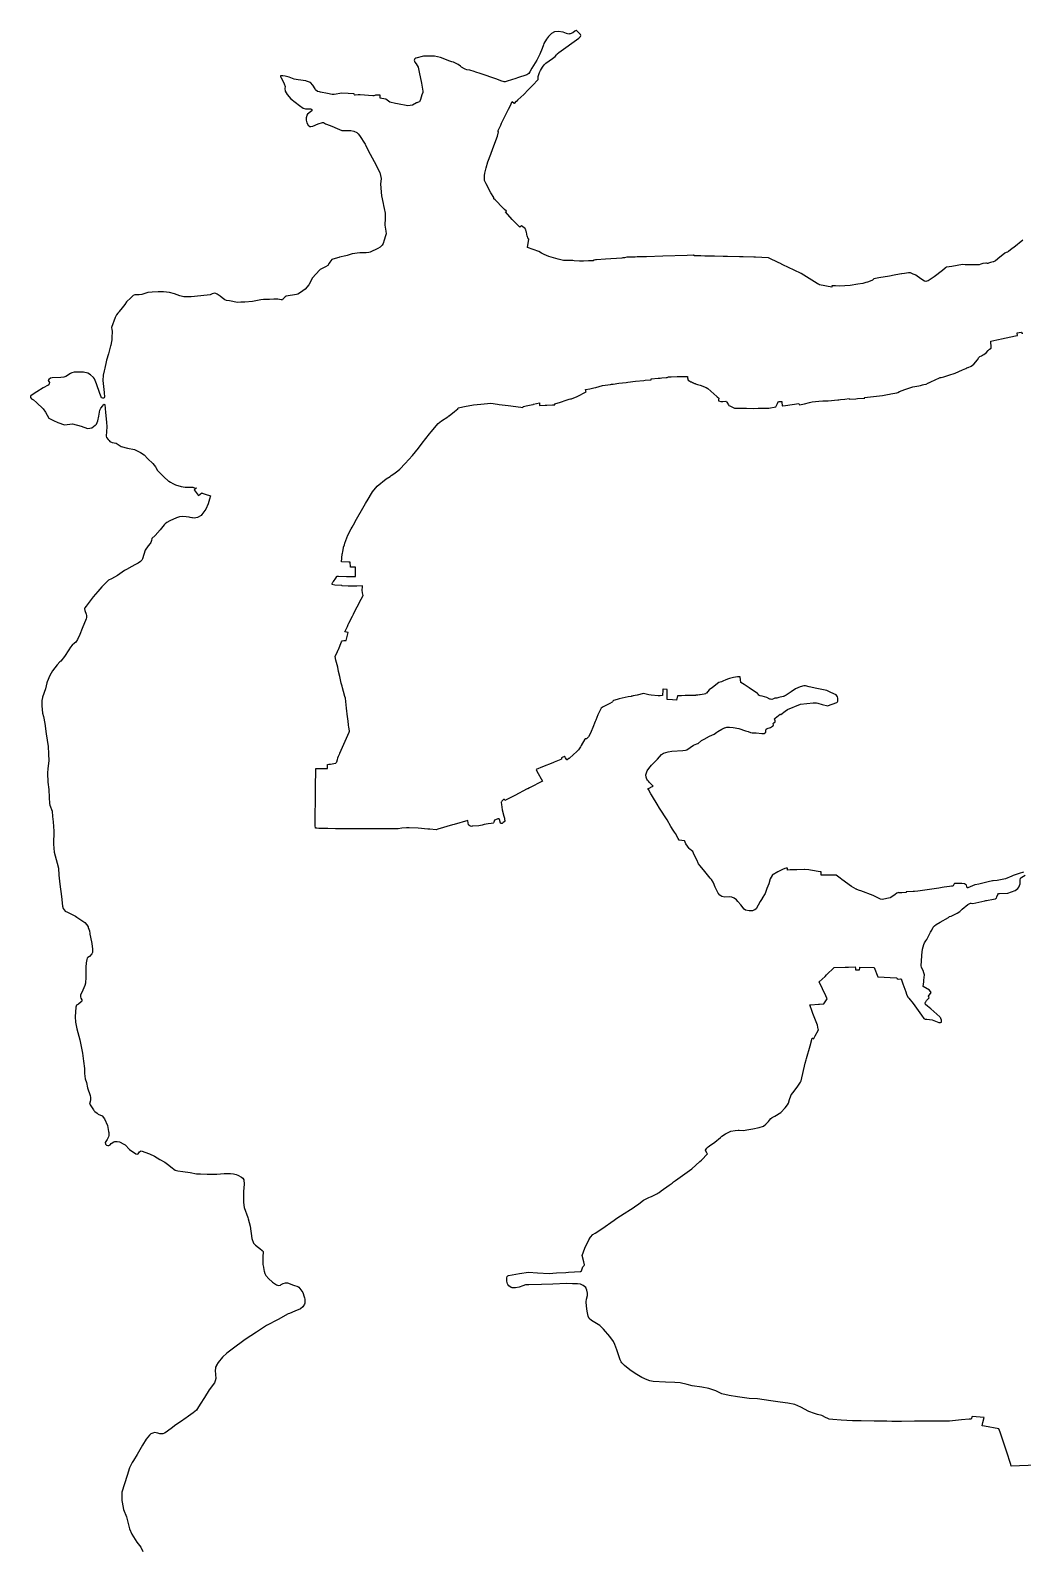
# Model space of a CAD drawing. Header units: inches. Extents: x 1341578 to 1502124, y 557203 to 748561.
# Drawn here: x 1464190 to 1467242, y 565293 to 569960 of the extents above; entities that cross this region are included whole.
import ezdxf

# ---------------------------------------------------------------- set-up
doc = ezdxf.new("R2010")
doc.units = ezdxf.units.IN
doc.header["$MEASUREMENT"] = 0
doc.layers.add('Zipcode', color=7, linetype='Continuous')

msp = doc.modelspace()

# ---------------------------------------------------------------- linework, layer by layer
at = {"layer": 'Zipcode'}
for points in [[(1467242.5, 569314.8), (1467214.2, 569292.7), (1467209.8, 569289.3), (1467198.3, 569280.4), (1467198.1, 569280.2), (1467197.5, 569279.7), (1467195.3, 569277.8), (1467191.5, 569276.8), (1467189.2, 569275.8), (1467186.5, 569274.6), (1467180.7, 569269.9), (1467180.6, 569269.8), (1467171.9, 569262.8), (1467157.9, 569251.6), (1467152.4, 569248.7), (1467151, 569248.3), (1467143.2, 569246.1), (1467136.2, 569244), (1467134.4, 569243.5), (1467133.5, 569243.6), (1467130.8, 569244), (1467128.5, 569244.5), (1467119.5, 569243.6), (1467113, 569241.3), (1467107.8, 569239.6), (1467074.6, 569239.3), (1467064.9, 569239.5), (1467056.9, 569239.7), (1467024.1, 569234.4), (1467007.3, 569231.5), (1467004.7, 569229.5), (1467003.4, 569228.5), (1466995, 569221.8), (1466969.2, 569202.2), (1466960.5, 569196.3), (1466960.5, 569196.3), (1466950.9, 569189.9), (1466950.6, 569189.6), (1466947.3, 569188.4), (1466943.8, 569188.3), (1466940, 569189.3), (1466928.4, 569195.6), (1466913.2, 569207.4), (1466911.3, 569208.2), (1466905.5, 569210.5), (1466897.2, 569214), (1466890.7, 569215), (1466878.3, 569212.8), (1466869.7, 569211.2), (1466868.9, 569211.1), (1466852.1, 569208.1), (1466846.2, 569207.1), (1466832.2, 569204.6), (1466798.9, 569198.7), (1466784, 569195.7), (1466780.4, 569192.3), (1466777.8, 569191.1), (1466774.9, 569189.9), (1466767.3, 569187.2), (1466764.7, 569186.3), (1466759.4, 569184.5), (1466750.1, 569181.8), (1466734.5, 569180.1), (1466710.8, 569175.8), (1466678.7, 569174), (1466666.1, 569174.2), (1466664.4, 569174.2), (1466656.1, 569175), (1466655.7, 569175.1), (1466655.3, 569170.1), (1466616.8, 569178.1), (1466613.8, 569179.2), (1466613, 569179.4), (1466611.4, 569180.3), (1466611.4, 569180.3), (1466609.4, 569181.4), (1466560.1, 569212.3), (1466538.7, 569222.7), (1466504.3, 569239.3), (1466494.5, 569244.1), (1466492, 569245.3), (1466460.3, 569260.7), (1466440, 569261.7), (1466420.3, 569262.2), (1466414.8, 569262.3), (1466381.7, 569263.2), (1466370.4, 569263.6), (1466333.5, 569264.9), (1466326.7, 569265), (1466320.8, 569265.1), (1466294.4, 569265.5), (1466271.6, 569266.1), (1466263.9, 569266.2), (1466251.6, 569266.5), (1466230.9, 569266.4), (1466231, 569268.5), (1466231, 569268.6), (1466229.4, 569268.5), (1466209.6, 569267.4), (1466134.9, 569265.7), (1466085.2, 569263.8), (1466055.6, 569263.2), (1466050.4, 569263.1), (1466033.3, 569262.8), (1466024.7, 569262.3), (1466017.5, 569261.1), (1466012.1, 569260.1), (1466009, 569259.6), (1465958.3, 569256.1), (1465931.2, 569254.9), (1465930.3, 569254.9), (1465927.8, 569254.1), (1465922.2, 569253.8), (1465922.1, 569251.6), (1465911.8, 569251.3), (1465905.9, 569251.2), (1465891.2, 569250.8), (1465879.1, 569250.3), (1465861.8, 569251.2), (1465857.8, 569252.8), (1465855, 569252.8), (1465829.5, 569252.7), (1465812.9, 569256.4), (1465784.4, 569264.6), (1465769.6, 569271.1), (1465765.9, 569272.7), (1465761.8, 569274.5), (1465753.3, 569280.1), (1465719.2, 569292.2), (1465722.8, 569317.9), (1465719.6, 569322.1), (1465719.5, 569322.5), (1465718.4, 569326.5), (1465718.2, 569327.2), (1465718.1, 569327.7), (1465715.3, 569339), (1465714.7, 569341.5), (1465713.5, 569346.3), (1465713.1, 569348.1), (1465711.3, 569350.8), (1465708.1, 569353.1), (1465699.9, 569358.8), (1465695.4, 569354.4), (1465695.3, 569354.5), (1465677.8, 569372.2), (1465674, 569376), (1465671.1, 569378.9), (1465651.6, 569401.5), (1465653.9, 569403.9), (1465648.4, 569409.4), (1465644.3, 569413.5), (1465619, 569438.6), (1465615, 569442.1), (1465615.7, 569445.6), (1465606.4, 569460.1), (1465591.4, 569487.7), (1465586.9, 569498.1), (1465586.9, 569500.9), (1465586.8, 569502.4), (1465586.6, 569508.1), (1465586.4, 569513), (1465586.6, 569514.1), (1465587.5, 569521.2), (1465591.4, 569537.4), (1465596.4, 569555.8), (1465605.6, 569579.5), (1465612.5, 569596.8), (1465626.4, 569634.7), (1465629.8, 569647.9), (1465628, 569650.2), (1465636.6, 569668.4), (1465639.3, 569674.2), (1465649.9, 569696.6), (1465658.3, 569713.4), (1465660.5, 569717.9), (1465665, 569726.9), (1465671.9, 569741.1), (1465677.9, 569736.1), (1465679, 569735.1), (1465679.2, 569735.2), (1465685.4, 569741.8), (1465688.7, 569745.4), (1465689.1, 569745.8), (1465707.4, 569762.5), (1465720.5, 569776.7), (1465734.3, 569790.7), (1465751.7, 569808.6), (1465751.8, 569818), (1465755.2, 569829.8), (1465758.8, 569836.6), (1465765, 569846.3), (1465770, 569853.3), (1465774.8, 569858.6), (1465795.5, 569873.2), (1465803.5, 569879.8), (1465808.2, 569884.5), (1465809.1, 569885.4), (1465810.1, 569887.9), (1465814.8, 569891.5), (1465876.8, 569935.5), (1465881.6, 569940.6), (1465882.9, 569944), (1465882, 569947.1), (1465871.4, 569957.6), (1465869.9, 569959.1), (1465868, 569959.7), (1465864.3, 569957.7), (1465857.7, 569951.9), (1465850.5, 569949.3), (1465847.5, 569948.7), (1465846.2, 569948.4), (1465839.1, 569950.4), (1465828.7, 569954.6), (1465813.5, 569956.5), (1465801.8, 569955.1), (1465792.7, 569949.7), (1465783, 569941.3), (1465777.2, 569933), (1465769.5, 569919), (1465768, 569915.3), (1465763.4, 569904.5), (1465756.4, 569886.6), (1465747.9, 569868.5), (1465736.8, 569851.5), (1465731.9, 569843.6), (1465726.3, 569832.3), (1465723.2, 569827), (1465717.2, 569823), (1465688.2, 569814.1), (1465682.7, 569812.3), (1465656.4, 569803.6), (1465649.6, 569801.6), (1465647.5, 569801.6), (1465637.1, 569804.7), (1465624.7, 569809.5), (1465572.7, 569827.1), (1465560.2, 569831.2), (1465554.9, 569833), (1465541.7, 569837.3), (1465532.3, 569838), (1465526.6, 569840.5), (1465525.3, 569841.2), (1465515.9, 569846.6), (1465512.5, 569849.3), (1465505.2, 569854.9), (1465495.7, 569859.8), (1465490.9, 569862.2), (1465486.2, 569863.4), (1465479.4, 569865.1), (1465471.9, 569868.1), (1465464.4, 569871.7), (1465451.2, 569876.2), (1465433, 569880.1), (1465432.2, 569880.3), (1465431.1, 569880.3), (1465415.6, 569880.8), (1465398.5, 569880), (1465374.9, 569874.1), (1465372.6, 569871.8), (1465371, 569869.7), (1465370.4, 569867.9), (1465372, 569862.2), (1465376.6, 569857.1), (1465382.5, 569846.3), (1465386, 569831.5), (1465392.6, 569797.9), (1465396.8, 569773.2), (1465396.4, 569769.1), (1465394.1, 569761.6), (1465390.1, 569747.6), (1465387, 569740.3), (1465386, 569740), (1465378, 569736.8), (1465377.2, 569736.5), (1465364.8, 569730.1), (1465350.3, 569727.4), (1465318.6, 569734), (1465312.9, 569735.2), (1465295.4, 569738.9), (1465283.3, 569748.6), (1465270.7, 569750.2), (1465265.5, 569750.9), (1465265.2, 569751), (1465265.3, 569758.7), (1465265.3, 569760.1), (1465252.2, 569760.3), (1465251.1, 569760.1), (1465248.9, 569759.5), (1465248.9, 569759.5), (1465246.1, 569758.9), (1465243.2, 569758.2), (1465204.6, 569762), (1465199.3, 569761.6), (1465197.5, 569761.4), (1465189.1, 569760.7), (1465187.3, 569761), (1465186.6, 569762.1), (1465185.8, 569763.5), (1465185.3, 569764.4), (1465183.5, 569764.8), (1465167.1, 569765.3), (1465148.1, 569766.3), (1465124.3, 569763), (1465117.5, 569762.8), (1465103.7, 569765.3), (1465082.3, 569769.7), (1465079.3, 569770.4), (1465072.6, 569772.2), (1465066.9, 569776.7), (1465065.2, 569779.7), (1465058.7, 569791), (1465051.7, 569799.5), (1465038.9, 569804), (1465036.5, 569804.4), (1465013, 569808), (1465001.4, 569809.8), (1464985.9, 569815.6), (1464973.3, 569818.6), (1464966, 569820.3), (1464960.5, 569820), (1464959.1, 569819.5), (1464958.7, 569819.1), (1464959.2, 569817), (1464960.8, 569815), (1464970.3, 569795.5), (1464972.9, 569787.1), (1464972.8, 569781.2), (1464973.4, 569772.5), (1464979.9, 569762.9), (1464991.3, 569749.5), (1465017.1, 569729), (1465029, 569720.4), (1465035.9, 569719), (1465039.6, 569718.3), (1465052, 569718.6), (1465055, 569716.5), (1465055.6, 569714.4), (1465055.3, 569712.2), (1465051.4, 569708.9), (1465042.5, 569702.2), (1465040.5, 569699.4), (1465038.8, 569693.9), (1465038.8, 569693.9), (1465038, 569691.3), (1465037.8, 569684.7), (1465038, 569684), (1465040.1, 569675.8), (1465044.4, 569668.3), (1465049.1, 569664.7), (1465052.1, 569663.9), (1465059, 569665.3), (1465075.2, 569672), (1465088.1, 569677), (1465091.5, 569676.1), (1465097.9, 569672.9), (1465100.3, 569671.8), (1465116.9, 569665.4), (1465133.7, 569658.2), (1465147.9, 569652.3), (1465167.5, 569651.5), (1465175.4, 569651.8), (1465184.6, 569649.6), (1465193.7, 569645.4), (1465198.2, 569641.6), (1465201.9, 569636.9), (1465219.3, 569609.5), (1465220.2, 569608.1), (1465228.2, 569590.9), (1465247.3, 569556.4), (1465264.4, 569522.4), (1465268.3, 569504.1), (1465266.3, 569486.8), (1465269.5, 569451.5), (1465274.7, 569427.6), (1465275.4, 569421.3), (1465278.3, 569412.7), (1465281.2, 569398.1), (1465281.1, 569382.5), (1465280.3, 569361.5), (1465283.3, 569342.8), (1465284.1, 569334.8), (1465282.4, 569328.3), (1465278.1, 569315.1), (1465274.5, 569304.3), (1465271.9, 569299.6), (1465271.7, 569299.3), (1465266, 569293.1), (1465258.7, 569289.2), (1465235.1, 569278.2), (1465231, 569276.6), (1465222.4, 569275.5), (1465216.8, 569275.5), (1465203, 569275.7), (1465179.6, 569272.6), (1465164.5, 569268), (1465160.1, 569266.7), (1465140.8, 569262.4), (1465138.2, 569261.7), (1465138.2, 569261.7), (1465120.5, 569257), (1465116.9, 569255.2), (1465111.2, 569247.8), (1465109.1, 569244.5), (1465104.6, 569237.2), (1465097, 569232.6), (1465081.4, 569224.3), (1465080.4, 569223.7), (1465079.3, 569222.6), (1465057.4, 569198.9), (1465046.3, 569178.1), (1465035.4, 569163.9), (1465020.8, 569154.1), (1465012.2, 569149.1), (1465008.2, 569148), (1464976.2, 569142.7), (1464973, 569140.9), (1464966.6, 569133.2), (1464965, 569131.8), (1464961.5, 569131.6), (1464950.4, 569133.1), (1464938.9, 569133.4), (1464924.8, 569132.6), (1464906.7, 569132.2), (1464898.4, 569131.1), (1464873, 569126.1), (1464849.8, 569124.1), (1464846.5, 569124.2), (1464837.4, 569124.2), (1464827.2, 569123.8), (1464802.2, 569128), (1464792.5, 569129.6), (1464787.7, 569131.5), (1464779.6, 569137.7), (1464773, 569142.7), (1464764.2, 569149.1), (1464760, 569150.9), (1464755.9, 569151.5), (1464748.6, 569149.5), (1464742.8, 569147), (1464714.5, 569143.5), (1464683.9, 569140.9), (1464680.1, 569140.6), (1464672.8, 569140.4), (1464663.9, 569140.6), (1464661.7, 569141), (1464649.7, 569143.5), (1464633.1, 569149.7), (1464618, 569154.1), (1464599.2, 569156.1), (1464582.8, 569156), (1464564, 569155.3), (1464551.4, 569154), (1464532.3, 569147.8), (1464524.7, 569147), (1464517.3, 569147.1), (1464511.5, 569146.9), (1464506.3, 569144.4), (1464498.4, 569138), (1464485.7, 569125), (1464480.6, 569117.5), (1464471.9, 569106.5), (1464463.1, 569095.6), (1464462.5, 569094.8), (1464459.6, 569091.2), (1464459.2, 569090.7), (1464455.1, 569085.8), (1464450.2, 569076.8), (1464439.3, 569046), (1464439.2, 569045.8), (1464439.2, 569045.7), (1464440.2, 569040.9), (1464441.2, 569033.9), (1464441.4, 569030.8), (1464440.3, 569018.8), (1464440, 569008.6), (1464438.1, 568998.6), (1464438.1, 568998.6), (1464436.7, 568991.5), (1464436.7, 568991.5), (1464436.3, 568989.7), (1464429.7, 568965.2), (1464424.3, 568946.4), (1464422.8, 568941.2), (1464418.4, 568921.5), (1464418.3, 568921.5), (1464417.3, 568916.9), (1464416.6, 568913.8), (1464413.3, 568899.8), (1464412.7, 568883.6), (1464413.5, 568874.1), (1464416.2, 568847.2), (1464417.7, 568832.5), (1464417.1, 568830.6), (1464414.6, 568829.3), (1464412.5, 568829), (1464409.8, 568829.8), (1464408.8, 568830.4), (1464407.2, 568832.9), (1464402.9, 568844), (1464392.8, 568873.4), (1464386.9, 568888.4), (1464384, 568893.3), (1464374.9, 568901.3), (1464366.2, 568906.2), (1464353.5, 568908.9), (1464324, 568908.8), (1464317.6, 568907.6), (1464312.8, 568905.1), (1464298.3, 568895.7), (1464292.6, 568893.6), (1464283.7, 568892.9), (1464257.1, 568891.7), (1464251.9, 568890.9), (1464246.4, 568886.8), (1464244.4, 568883.3), (1464244.5, 568883.1), (1464246.7, 568880.6), (1464248.6, 568877.6), (1464248, 568873.2), (1464244, 568869.3), (1464229.5, 568860.7), (1464209.9, 568849.2), (1464192.6, 568837.9), (1464190, 568836.8), (1464189.6, 568834.4), (1464190.5, 568831.7), (1464193.3, 568827.6), (1464199.4, 568823.7), (1464208.8, 568815.5), (1464229.2, 568797), (1464236.7, 568786.6), (1464246.7, 568768), (1464260.5, 568760.2), (1464273.7, 568754.5), (1464294.9, 568747.2), (1464303, 568748.7), (1464319.3, 568750.2), (1464346.4, 568743.5), (1464365.1, 568736.1), (1464372.9, 568736.8), (1464378.3, 568737.9), (1464388.5, 568745.9), (1464391.3, 568747.7), (1464392.8, 568749.3), (1464395, 568754.9), (1464396.9, 568760.1), (1464400.1, 568773.9), (1464403.8, 568792.8), (1464406.7, 568798.7), (1464412.5, 568805.8), (1464413.8, 568808.8), (1464415.6, 568810.2), (1464416.4, 568811), (1464418, 568810.2), (1464418.6, 568809.4), (1464421, 568785.7), (1464423.7, 568755.8), (1464425.4, 568741.6), (1464423, 568712.4), (1464423.7, 568708.6), (1464428.9, 568702.3), (1464431.8, 568698.8), (1464434.2, 568696.3), (1464441.4, 568693.4), (1464453.1, 568691.4), (1464469.3, 568681.1), (1464488.6, 568675.9), (1464509.7, 568671.7), (1464528.3, 568662.3), (1464539.9, 568654.9), (1464551.4, 568642.8), (1464566.7, 568628.4), (1464570.3, 568623.6), (1464574.1, 568618.5), (1464576.1, 568615.9), (1464580.5, 568606.8), (1464602.5, 568585.6), (1464612.9, 568575.8), (1464613.8, 568575), (1464615.3, 568574.2), (1464615.3, 568574.2), (1464620.6, 568571.3), (1464628.4, 568567.4), (1464636.6, 568563.3), (1464653.9, 568558), (1464665.8, 568556.2), (1464676.9, 568555.6), (1464677.2, 568555.6), (1464689.9, 568555.3), (1464691, 568555), (1464699.5, 568553), (1464700, 568552.9), (1464700.3, 568552.8), (1464699.9, 568552.5), (1464698.4, 568551.4), (1464693.3, 568547.6), (1464706.3, 568531.1), (1464706.9, 568530.4), (1464716.6, 568538.2), (1464718.2, 568537.7), (1464727.6, 568534.5), (1464743.3, 568529), (1464743.3, 568528.8), (1464740.4, 568518.7), (1464736.4, 568504.4), (1464728.9, 568488), (1464716.6, 568471.4), (1464714.6, 568468.8), (1464704.2, 568462.3), (1464698.7, 568461.2), (1464693.2, 568460.9), (1464688, 568461.2), (1464686.6, 568461.3), (1464681.5, 568462.5), (1464678, 568463.1), (1464668.7, 568464.9), (1464658.2, 568465.2), (1464648.5, 568464.2), (1464639.3, 568461.1), (1464618.5, 568452.6), (1464609.2, 568447.6), (1464604.2, 568443.4), (1464601.3, 568439.5), (1464589.1, 568424.4), (1464573.9, 568407.1), (1464563.7, 568398.1), (1464562.2, 568391.6), (1464559.8, 568385.2), (1464557.8, 568382.3), (1464551.8, 568375.3), (1464543.1, 568362.2), (1464534.8, 568335.6), (1464532.6, 568331.4), (1464528.5, 568326.9), (1464521.5, 568321.9), (1464517.4, 568319.9), (1464511.2, 568316.8), (1464502.1, 568312.3), (1464485.2, 568302.5), (1464479.6, 568299.3), (1464457.7, 568284.2), (1464438.8, 568274.2), (1464430, 568269.4), (1464409.8, 568248.9), (1464397.7, 568235.5), (1464382.8, 568218.3), (1464361.7, 568190.1), (1464357.5, 568184.9), (1464356.6, 568182), (1464356.8, 568176.8), (1464361.2, 568165.8), (1464362.1, 568161.3), (1464362.1, 568155.4), (1464361.4, 568150.6), (1464349.4, 568121.4), (1464341.4, 568102.6), (1464334.2, 568087.8), (1464329.8, 568079.5), (1464325.9, 568075.9), (1464318.1, 568070.1), (1464313.1, 568063.6), (1464307.7, 568055.6), (1464294.4, 568035.7), (1464283, 568021.4), (1464280.7, 568018.9), (1464280.7, 568018.9), (1464272.4, 568009.9), (1464258.2, 567991.5), (1464249.4, 567976.6), (1464241.4, 567957.8), (1464240.6, 567954.3), (1464240.6, 567954.3), (1464236.6, 567936.3), (1464227.3, 567910.3), (1464227, 567909.6), (1464225.3, 567900.5), (1464225.1, 567883.4), (1464226.6, 567861.6), (1464230.1, 567850.5), (1464234.6, 567829.3), (1464238.1, 567797.4), (1464244.1, 567758.9), (1464245.4, 567736), (1464246.3, 567714.4), (1464243.8, 567690.8), (1464242.4, 567676.8), (1464243.9, 567648.7), (1464246, 567626.1), (1464247.9, 567602.4), (1464248.2, 567583.6), (1464249.2, 567578.8), (1464256.4, 567559.5), (1464257.8, 567544), (1464259.9, 567527), (1464261.6, 567498.6), (1464260.7, 567458.6), (1464263.4, 567433.8), (1464265.8, 567422.9), (1464272, 567400.3), (1464275.8, 567385.1), (1464277.6, 567363.4), (1464280.7, 567335.4), (1464285.7, 567297.3), (1464288.6, 567267.9), (1464291, 567260.8), (1464293.2, 567256.6), (1464296.6, 567252.7), (1464304, 567249.1), (1464328.4, 567237.3), (1464333.1, 567234.1), (1464333.1, 567234.1), (1464357.2, 567218.1), (1464363.7, 567210.2), (1464367.3, 567204), (1464367.8, 567202.5), (1464371.3, 567192.3), (1464372.2, 567183.8), (1464372.4, 567182.3), (1464377.5, 567158.4), (1464378.7, 567153.1), (1464381.1, 567135.4), (1464381, 567131.4), (1464380.9, 567129.4), (1464380.3, 567125.9), (1464378.4, 567121.9), (1464371.9, 567113), (1464366.8, 567109.8), (1464364.1, 567107.6), (1464362.9, 567104.5), (1464361.4, 567093.3), (1464360.8, 567080.8), (1464360.1, 567050), (1464358.8, 567031.5), (1464357.3, 567024.5), (1464351.1, 567009.9), (1464344.3, 566994.3), (1464343.8, 566989), (1464345.2, 566985.2), (1464347.5, 566980.4), (1464347.8, 566975.9), (1464346.1, 566973.4), (1464337.6, 566967), (1464331.8, 566963.6), (1464329.9, 566957.7), (1464327.6, 566927.5), (1464328.3, 566911.4), (1464332.7, 566890.7), (1464342.1, 566856.8), (1464350, 566815.7), (1464353.4, 566791.3), (1464356.2, 566769), (1464356.2, 566753.7), (1464358, 566737.6), (1464362.5, 566725.7), (1464365.6, 566709.4), (1464373.5, 566685.9), (1464374.9, 566679.7), (1464374.5, 566674.2), (1464373.3, 566666.8), (1464371.8, 566663.2), (1464373.5, 566657.3), (1464379.5, 566647.7), (1464384.2, 566641.5), (1464385.1, 566640.2), (1464387.5, 566637.1), (1464395.1, 566631.3), (1464397.9, 566629.1), (1464410.5, 566623.7), (1464418.2, 566614.1), (1464426.5, 566593.9), (1464430.4, 566575.6), (1464431.1, 566572.6), (1464431, 566563.2), (1464429.9, 566558.9), (1464425.6, 566551.2), (1464419.9, 566541.2), (1464420.8, 566536.3), (1464424.3, 566532.9), (1464428, 566531.8), (1464431.4, 566532.5), (1464434.9, 566534.5), (1464438.7, 566538.3), (1464446.3, 566543.9), (1464449.7, 566544.3), (1464456.6, 566545), (1464463.4, 566543.2), (1464477.4, 566535.9), (1464481.2, 566533.9), (1464494.2, 566519.6), (1464513.7, 566506.2), (1464519.2, 566505.3), (1464521.3, 566507.2), (1464525.3, 566513.1), (1464528.7, 566515.1), (1464530.4, 566515.8), (1464556.1, 566506.3), (1464571.5, 566500), (1464587.6, 566489), (1464603.1, 566480.9), (1464615.9, 566471.9), (1464621.9, 566466.6), (1464634.9, 566456.7), (1464643.3, 566454.5), (1464659, 566452.7), (1464681.4, 566449.8), (1464700.9, 566445.4), (1464712.8, 566445.2), (1464733.7, 566444.7), (1464759.5, 566444.2), (1464763.1, 566444.4), (1464785.8, 566445.9), (1464805.4, 566445.8), (1464814.4, 566445.3), (1464822.8, 566443.1), (1464828.3, 566441.4), (1464838.7, 566435.1), (1464843.5, 566431.8), (1464846.4, 566426.8), (1464847.5, 566413.5), (1464845.5, 566391.2), (1464845.1, 566387.4), (1464845, 566367.4), (1464844.9, 566357.2), (1464847.2, 566341.5), (1464858.1, 566311.4), (1464859.7, 566306.9), (1464866.1, 566283.9), (1464871.2, 566246.5), (1464876.2, 566232.5), (1464882.4, 566225.5), (1464891, 566218.4), (1464895.3, 566215.4), (1464903, 566210), (1464905, 566207.6), (1464905.7, 566206.8), (1464905.8, 566203), (1464904.2, 566192.5), (1464904.5, 566166.1), (1464906.3, 566158.5), (1464908.3, 566149.9), (1464909.1, 566146.3), (1464910.8, 566139), (1464914.3, 566132.9), (1464923, 566122.4), (1464933.4, 566112.9), (1464934, 566112.3), (1464946.7, 566104.4), (1464953.4, 566101.8), (1464958.7, 566102.6), (1464961.5, 566104.6), (1464967.7, 566108.4), (1464974.3, 566110.5), (1464980.4, 566109.7), (1464998.7, 566103), (1465011.9, 566098.6), (1465015.2, 566097), (1465021.8, 566089.1), (1465027.7, 566080.5), (1465032.3, 566066.9), (1465032.7, 566064.2), (1465033.4, 566060.5), (1465033.4, 566054.8), (1465033.4, 566047.5), (1465033, 566045), (1465027.4, 566036.2), (1465020.2, 566030.5), (1465003, 566022.8), (1464986.4, 566015.9), (1464983, 566014.5), (1464951.5, 565997.7), (1464916.5, 565978.8), (1464885.2, 565958.8), (1464850.5, 565936.1), (1464810.3, 565906.4), (1464793.6, 565894.3), (1464781.1, 565881.5), (1464767.7, 565865.6), (1464762.7, 565857), (1464762.5, 565856.6), (1464759.5, 565851.1), (1464758.8, 565848.3), (1464758, 565840.7), (1464759.9, 565815.9), (1464758.6, 565808.5), (1464755.6, 565802.8), (1464739.7, 565781.7), (1464725.1, 565757.6), (1464712.2, 565737.2), (1464703.7, 565723.5), (1464700.5, 565719), (1464690.3, 565710.4), (1464675.6, 565700.3), (1464664.5, 565692), (1464662.9, 565690.8), (1464657.8, 565686.9), (1464637.2, 565674.1), (1464623.1, 565662.5), (1464615.4, 565657), (1464607.3, 565651.2), (1464602.3, 565647.7), (1464597, 565646), (1464590.4, 565645.7), (1464588.4, 565646.1), (1464581.6, 565647.8), (1464576.6, 565649.5), (1464571, 565649.9), (1464566.4, 565648.4), (1464560.5, 565645.7), (1464555.8, 565642.3), (1464546.3, 565630.1), (1464534.3, 565611.1), (1464518, 565582.4), (1464506.8, 565564.3), (1464506.8, 565564.3), (1464503.1, 565558.4), (1464495, 565541.9), (1464487.4, 565518.4), (1464471.2, 565467.3), (1464471.1, 565460.7), (1464470.8, 565450.5), (1464471, 565448.2), (1464471.5, 565441), (1464471.8, 565436.1), (1464476.6, 565413.4), (1464485.1, 565391), (1464494.9, 565354.6), (1464501.3, 565337.9), (1464517.4, 565313.1), (1464529.5, 565297.4), (1464535.6, 565284.5)], [(1467244.2, 567372.7), (1467231, 567368.5), (1467213, 567362.6), (1467208.6, 567360.5), (1467189.2, 567351.5), (1467163.5, 567346.4), (1467151.3, 567346), (1467149.2, 567346), (1467135.5, 567342.8), (1467107.4, 567335.9), (1467096.1, 567333.9), (1467094.7, 567333.3), (1467073.3, 567324.6), (1467071.4, 567324.6), (1467070, 567328.6), (1467068.6, 567332.2), (1467066.8, 567334.2), (1467066.2, 567334.9), (1467064.3, 567336.4), (1467062.1, 567336.6), (1467054.8, 567337.2), (1467038.1, 567338), (1467032.8, 567337.7), (1467031.7, 567337.1), (1467031.3, 567336.9), (1467031, 567336.2), (1467028.4, 567330.2), (1467026.3, 567329.1), (1467023.3, 567328.9), (1467016.7, 567328.5), (1467000.3, 567325.8), (1466994.4, 567324.8), (1466984.3, 567323.2), (1466961.9, 567319.9), (1466933.5, 567316.3), (1466919.1, 567313.6), (1466908.9, 567313), (1466904.9, 567312.8), (1466883.9, 567311.5), (1466883.7, 567310), (1466883.7, 567309.7), (1466869.8, 567308.9), (1466861.5, 567309.4), (1466858.6, 567309.9), (1466858.5, 567309.9), (1466857.6, 567309.3), (1466857.6, 567309.3), (1466855, 567307.5), (1466849.6, 567303.9), (1466835.9, 567294.7), (1466834.3, 567293.7), (1466809.5, 567288.9), (1466804.1, 567289.2), (1466783.7, 567299.6), (1466782.1, 567300.4), (1466743.7, 567314.8), (1466739.5, 567316.4), (1466731.6, 567319.4), (1466730.8, 567319.7), (1466730.8, 567319.7), (1466729.8, 567320.1), (1466715.4, 567327.9), (1466685.3, 567350.3), (1466680.7, 567353.7), (1466668.3, 567362.9), (1466648.5, 567363), (1466643.3, 567363), (1466633.3, 567363.1), (1466622, 567363.2), (1466621.7, 567373.4), (1466619.1, 567373.8), (1466589.7, 567378.2), (1466583.8, 567379.1), (1466571.9, 567380.9), (1466570.7, 567381.1), (1466546.9, 567380), (1466540.8, 567379.7), (1466526.7, 567379.1), (1466518.9, 567378.8), (1466518.4, 567382.5), (1466518.2, 567384.2), (1466516.7, 567384.5), (1466514.8, 567384.2), (1466509.9, 567383.3), (1466502.6, 567380.6), (1466488.5, 567373.6), (1466471.5, 567363), (1466470.9, 567362), (1466464.9, 567351.9), (1466461.2, 567336.1), (1466455.3, 567321.7), (1466449.7, 567306.8), (1466441, 567292.1), (1466440.6, 567291.5), (1466434.3, 567282.7), (1466422, 567259.9), (1466418.1, 567256.8), (1466417.3, 567256.2), (1466411.3, 567253.9), (1466400.8, 567254), (1466389.1, 567256), (1466384.9, 567258.9), (1466374.9, 567272.1), (1466366, 567282.4), (1466361.8, 567287.3), (1466354.1, 567292.4), (1466346.8, 567295.9), (1466340.1, 567296.5), (1466326.2, 567295.9), (1466316.7, 567297.3), (1466313.4, 567299.4), (1466310.8, 567301.5), (1466305.4, 567308.3), (1466296.3, 567326.3), (1466291.3, 567339.5), (1466289.8, 567341.9), (1466285.2, 567349.5), (1466280.8, 567354.4), (1466264.2, 567374.5), (1466250, 567391.6), (1466244.5, 567397.7), (1466239.1, 567410.5), (1466239.1, 567410.7), (1466231.5, 567425.8), (1466226.9, 567435.7), (1466222.7, 567439.3), (1466218, 567443.2), (1466216.2, 567445.6), (1466211.3, 567452.5), (1466206.1, 567459.9), (1466203.6, 567464.7), (1466202.3, 567467.3), (1466201.2, 567468.6), (1466185.3, 567470.7), (1466182.3, 567476), (1466173.7, 567490.9), (1466173.6, 567491.1), (1466170.7, 567495.6), (1466167.3, 567501.1), (1466159.8, 567513.2), (1466148, 567533.6), (1466125.1, 567569.3), (1466117.7, 567581.6), (1466103.5, 567604.8), (1466100.1, 567610.5), (1466098.2, 567613.6), (1466090.8, 567626.1), (1466089, 567629.1), (1466092.6, 567630.8), (1466096.8, 567632.7), (1466097.8, 567633.2), (1466105.1, 567636.6), (1466104.8, 567636.8), (1466097.9, 567643.4), (1466093.1, 567649.1), (1466090.9, 567651.8), (1466088.1, 567655.3), (1466088.1, 567655.3), (1466085.6, 567658.3), (1466083.3, 567664.4), (1466083.1, 567671.5), (1466083.4, 567674.7), (1466086.7, 567684), (1466092, 567690.9), (1466100.6, 567701.1), (1466118.4, 567720.2), (1466130.9, 567734.2), (1466137, 567738), (1466151.3, 567741.8), (1466162.9, 567743.9), (1466196.2, 567746), (1466204.8, 567747.8), (1466208.4, 567748.6), (1466229.1, 567762.3), (1466234.4, 567764.3), (1466239.9, 567766.5), (1466242.4, 567767.4), (1466243.3, 567768.2), (1466254.1, 567777.1), (1466262.1, 567781.4), (1466278.4, 567790.1), (1466292.9, 567797), (1466301.6, 567802.8), (1466304.5, 567804.7), (1466316.1, 567812.2), (1466325.1, 567815.7), (1466325.4, 567815.8), (1466331.7, 567817.7), (1466335.5, 567818.4), (1466335.6, 567818.4), (1466339.6, 567818.3), (1466351.5, 567817.2), (1466368.4, 567813.7), (1466389.7, 567806.7), (1466397.2, 567804.5), (1466404.8, 567802.2), (1466409.6, 567800.9), (1466410.1, 567800.9), (1466421.7, 567800.5), (1466439.3, 567798.6), (1466446.4, 567799), (1466451.4, 567802.9), (1466451.7, 567803.4), (1466451.5, 567809.6), (1466453.1, 567812), (1466453.3, 567812.2), (1466453.3, 567812.2), (1466455.9, 567813.9), (1466466, 567817.5), (1466472.7, 567820.7), (1466474.8, 567822.6), (1466475.6, 567825.4), (1466474.4, 567829.5), (1466476, 567831.2), (1466476.1, 567831.3), (1466480.7, 567834.3), (1466480.7, 567836.5), (1466480.4, 567837.4), (1466479.6, 567840.3), (1466479.6, 567840.6), (1466478.9, 567843.9), (1466480.9, 567845.5), (1466496.2, 567858.2), (1466497.9, 567857.2), (1466497.9, 567857.1), (1466498.4, 567857.5), (1466498.4, 567857.5), (1466511.3, 567867.7), (1466518.7, 567872.7), (1466558.8, 567888.7), (1466597.8, 567892.4), (1466597.8, 567892.4), (1466604.4, 567893), (1466608, 567892.6), (1466611.7, 567892.1), (1466624.7, 567887.3), (1466642.7, 567883.3), (1466649.6, 567886.8), (1466662.2, 567891), (1466664, 567891.6), (1466670.5, 567894.1), (1466672, 567895.5), (1466672.9, 567898.3), (1466672.8, 567907.1), (1466672.2, 567911.3), (1466669.9, 567914.8), (1466667.9, 567917.2), (1466652, 567924.5), (1466639, 567930.8), (1466609, 567936.6), (1466585, 567942.4), (1466574.3, 567945.5), (1466568.7, 567945.4), (1466557.7, 567942.2), (1466550.6, 567939.2), (1466543, 567935.9), (1466530.1, 567927), (1466513.9, 567916.4), (1466508.7, 567913.6), (1466507, 567912.7), (1466504.7, 567912.2), (1466504.7, 567912.2), (1466491.5, 567908.9), (1466485.2, 567907.6), (1466480.6, 567907.1), (1466480, 567907.1), (1466475.6, 567905), (1466469.8, 567903.5), (1466466.1, 567904.1), (1466464.4, 567904.4), (1466454.6, 567909.2), (1466440.5, 567912.9), (1466434.8, 567914.7), (1466430.6, 567916.2), (1466428, 567919.4), (1466426.1, 567921.7), (1466400.3, 567939.4), (1466385.5, 567949), (1466379.7, 567952.7), (1466375.4, 567955.4), (1466373.1, 567973.1), (1466371.5, 567973.2), (1466364.3, 567972.6), (1466352.5, 567971), (1466339.6, 567967.2), (1466333.9, 567965.2), (1466327, 567962.6), (1466322, 567960.3), (1466315.5, 567957.3), (1466307.5, 567955), (1466287.3, 567939.7), (1466277.1, 567933), (1466268.9, 567922.9), (1466268.4, 567922.5), (1466267.2, 567921.4), (1466266.6, 567921), (1466262.1, 567919.8), (1466249.6, 567917.1), (1466247.5, 567917), (1466242.6, 567916.5), (1466237, 567916), (1466235.5, 567915.9), (1466233.5, 567915.7), (1466218.6, 567915.6), (1466209.9, 567915.2), (1466208.1, 567915.2), (1466204, 567915), (1466192.8, 567914.6), (1466179.8, 567914.8), (1466177.3, 567900.8), (1466164.7, 567901.7), (1466149.7, 567902.9), (1466148.6, 567903), (1466148.5, 567903), (1466148.3, 567923.2), (1466148.2, 567933.9), (1466147.8, 567933.9), (1466135.8, 567934.7), (1466134.8, 567934.7), (1466135.3, 567931.9), (1466134.3, 567915.5), (1466126.6, 567914.6), (1466120.7, 567914.1), (1466099.5, 567916.5), (1466092.1, 567917.9), (1466075.6, 567921.1), (1466056.3, 567916.9), (1466050.2, 567915.5), (1466043.3, 567914), (1466041.2, 567913.5), (1466040.9, 567913.4), (1466038.5, 567912.9), (1466038, 567912.8), (1466028.1, 567910.8), (1466009.6, 567907.1), (1466001, 567904.7), (1465994.7, 567903), (1465983, 567899.8), (1465981, 567898.4), (1465980.3, 567896.2), (1465979.4, 567894.8), (1465971.7, 567890.9), (1465965.7, 567887.8), (1465952, 567880.9), (1465945.5, 567876.5), (1465935.3, 567856.5), (1465928.9, 567840), (1465927.4, 567836), (1465920, 567816.9), (1465915, 567804.7), (1465912, 567797.5), (1465906.4, 567788.6), (1465899.9, 567782), (1465896.4, 567781.8), (1465895.1, 567780.9), (1465884.2, 567761.7), (1465881.8, 567757.6), (1465875.5, 567748.7), (1465869, 567742.4), (1465859.9, 567733.9), (1465846.8, 567721.7), (1465846.2, 567721.3), (1465840.3, 567717.7), (1465839.6, 567717.3), (1465836, 567723.9), (1465834, 567727.5), (1465833.9, 567727.5), (1465832.1, 567727.6), (1465825, 567725.3), (1465823.1, 567723.9), (1465823, 567721.7), (1465823.1, 567720.1), (1465822.8, 567719.9), (1465821, 567718.5), (1465801.2, 567710.5), (1465797, 567708.8), (1465764.9, 567695.8), (1465745.4, 567688.1), (1465747.8, 567682.7), (1465764.7, 567652.3), (1465724.5, 567631.5), (1465719.3, 567628.8), (1465718, 567628.2), (1465680.1, 567608.4), (1465649.2, 567592.7), (1465648, 567595.6), (1465646.8, 567596.1), (1465645.4, 567595.4), (1465643, 567593.3), (1465640.8, 567591.3), (1465640.2, 567590.8), (1465638.7, 567588.8), (1465638.1, 567588), (1465637.8, 567586.3), (1465638.5, 567580.3), (1465640.8, 567564.1), (1465645.6, 567544.7), (1465647.8, 567538.1), (1465648.5, 567535.2), (1465648.6, 567530.4), (1465647.2, 567527.2), (1465643.8, 567524.7), (1465640.8, 567522.5), (1465640.8, 567522.5), (1465640.4, 567522.3), (1465639.6, 567521.7), (1465638.8, 567521.6), (1465636.8, 567522.4), (1465635.9, 567523.2), (1465635.9, 567523.3), (1465632.9, 567534.5), (1465631.7, 567535.9), (1465630.1, 567536.4), (1465627.4, 567535.9), (1465620, 567533.2), (1465617.6, 567532.1), (1465615.4, 567526.4), (1465615.2, 567525.8), (1465614.7, 567524.4), (1465612.9, 567523.2), (1465607.2, 567522.5), (1465597.4, 567520.7), (1465585.1, 567518.5), (1465579, 567517.3), (1465569.5, 567515.3), (1465548.1, 567513.3), (1465547.4, 567513.2), (1465543.4, 567513.6), (1465541.2, 567514.5), (1465538.8, 567516.4), (1465536.9, 567518.2), (1465535.3, 567530.1), (1465535.2, 567530.8), (1465493.4, 567519.2), (1465488.5, 567517.8), (1465443.4, 567505), (1465437.5, 567502.7), (1465418.8, 567504.4), (1465412.6, 567504.9), (1465382.6, 567507.6), (1465354.9, 567508.2), (1465348.3, 567508.4), (1465346.6, 567508.4), (1465332.6, 567508.1), (1465320.5, 567505.4), (1465297.5, 567505.5), (1465292.9, 567505.5), (1465266.9, 567505.5), (1465266.3, 567505.5), (1465262.9, 567505.5), (1465242.1, 567505.5), (1465238.8, 567505.5), (1465214.7, 567505.5), (1465211.3, 567505.5), (1465193.2, 567505.5), (1465188.5, 567505.5), (1465184.9, 567505.5), (1465172.9, 567505.6), (1465169.4, 567505.7), (1465160.6, 567505.7), (1465157.6, 567505.7), (1465132.1, 567505.9), (1465128.6, 567506), (1465104.8, 567506.2), (1465100.9, 567506.2), (1465084.7, 567506.3), (1465077.4, 567506.8), (1465070.9, 567507.2), (1465066.9, 567507.5), (1465066.3, 567508.1), (1465065.4, 567515.7), (1465065.4, 567517.5), (1465066.4, 567622.3), (1465066.4, 567628), (1465066.5, 567631.3), (1465067.5, 567690.4), (1465067.5, 567690.8), (1465075.9, 567690.8), (1465101.9, 567690.9), (1465103.4, 567690.9), (1465103.5, 567694.6), (1465103.7, 567702.8), (1465103.7, 567703.8), (1465107.4, 567704.4), (1465113.2, 567704.5), (1465123.6, 567706.4), (1465129.3, 567707.1), (1465129.7, 567707.6), (1465130.7, 567709.1), (1465132.3, 567712), (1465134.2, 567718.2), (1465135, 567722.4), (1465135.7, 567724.6), (1465136.2, 567725.9), (1465137.2, 567728.8), (1465137.3, 567729.1), (1465139.3, 567733.5), (1465141.1, 567737.6), (1465141.6, 567738.6), (1465170.2, 567803), (1465171.7, 567806.2), (1465169.4, 567818.6), (1465168.6, 567822.9), (1465168.6, 567822.9), (1465167.9, 567826.3), (1465165.8, 567844.3), (1465165.2, 567849.9), (1465162.1, 567876), (1465158.7, 567907), (1465157.4, 567912), (1465153, 567928.2), (1465150, 567939.1), (1465148.5, 567944.4), (1465146, 567953.5), (1465141.4, 567974.2), (1465137.9, 567989.5), (1465135, 568002.5), (1465129.7, 568024.4), (1465127.3, 568034.9), (1465134.5, 568050.8), (1465136.9, 568056), (1465137.1, 568056.5), (1465146.9, 568080.6), (1465148.6, 568083), (1465154.1, 568084.4), (1465161, 568084.1), (1465161.2, 568084.7), (1465167, 568108.7), (1465167, 568108.8), (1465156.8, 568110.8), (1465156.6, 568110.8), (1465164.8, 568127.9), (1465167.5, 568133.3), (1465169.4, 568137.4), (1465180.1, 568158.9), (1465183.1, 568165), (1465188.9, 568176.6), (1465195, 568188.3), (1465195, 568188.4), (1465207.1, 568211.3), (1465213.7, 568222.5), (1465211.2, 568230.8), (1465211, 568231.5), (1465210.6, 568238.2), (1465211.1, 568250.6), (1465211.2, 568252.7), (1465193.4, 568251.8), (1465193.1, 568251.8), (1465191.4, 568251.7), (1465167.4, 568251.3), (1465149.2, 568252.9), (1465149.2, 568252.9), (1465147.7, 568253), (1465126, 568254.2), (1465116.6, 568256.1), (1465117.6, 568258), (1465118.4, 568259.4), (1465120.4, 568263.3), (1465121.8, 568265.8), (1465128.8, 568275.8), (1465132.8, 568281.5), (1465132.9, 568281.7), (1465137.5, 568281.7), (1465161.8, 568281.5), (1465163.4, 568281.5), (1465189.8, 568280.9), (1465189.8, 568284.9), (1465189.7, 568290.1), (1465189.6, 568304), (1465189.6, 568308.9), (1465189.6, 568309.1), (1465189.5, 568309.6), (1465178.6, 568309.4), (1465174.1, 568309.4), (1465174.1, 568309.6), (1465174.1, 568310.4), (1465173.8, 568325.3), (1465169.1, 568325.6), (1465146.3, 568326.6), (1465149.1, 568349.5), (1465149.7, 568352.7), (1465150.5, 568357), (1465152.9, 568369.9), (1465152.9, 568370), (1465153.1, 568371), (1465155.4, 568378.1), (1465157, 568383.2), (1465166.4, 568408.2), (1465176.9, 568428.1), (1465179.5, 568433), (1465183.2, 568439.9), (1465193.1, 568457.2), (1465212.7, 568491.1), (1465220.7, 568505.2), (1465223.5, 568510.3), (1465225.2, 568513.3), (1465242.4, 568541.3), (1465256.8, 568559.1), (1465284.3, 568580.9), (1465296, 568588.8), (1465299.8, 568591.3), (1465307.6, 568596.6), (1465320.2, 568605.6), (1465326, 568611.4), (1465342.8, 568628.5), (1465364.7, 568652.8), (1465383.3, 568675.9), (1465395, 568691.4), (1465417.8, 568719.7), (1465422.4, 568725.3), (1465422.6, 568725.6), (1465443.6, 568751), (1465454.1, 568759.2), (1465473.9, 568772.4), (1465477.2, 568774.6), (1465477.6, 568774.9), (1465494.4, 568788.1), (1465505, 568796.6), (1465505.3, 568799.6), (1465530.5, 568804.6), (1465547.7, 568807.6), (1465553.1, 568808.4), (1465575, 568810.8), (1465605.7, 568814), (1465626.3, 568810.7), (1465631.3, 568809.9), (1465659.1, 568806.3), (1465698.6, 568801.2), (1465704.9, 568800.7), (1465705.1, 568803.8), (1465705.1, 568804), (1465719.8, 568807), (1465729.6, 568809), (1465735.9, 568810.3), (1465737.1, 568810.5), (1465755.6, 568814.5), (1465755.9, 568814.6), (1465755.9, 568813.7), (1465755.8, 568807), (1465772.8, 568807.7), (1465778.4, 568807.9), (1465795.4, 568808.6), (1465802.8, 568809), (1465802.7, 568811.8), (1465819.8, 568817.1), (1465826.5, 568819.4), (1465831.5, 568821), (1465847.1, 568826.3), (1465850.8, 568826.8), (1465853.9, 568827.4), (1465871.9, 568834.9), (1465899.3, 568848.4), (1465897.3, 568855.7), (1465910.8, 568857.7), (1465923.3, 568860.7), (1465928.5, 568862), (1465939.7, 568864.8), (1465949.6, 568868.3), (1465974, 568871.6), (1465976.7, 568872), (1465981.8, 568872.7), (1465999.2, 568875.2), (1466022.7, 568877.8), (1466027.8, 568878.4), (1466051, 568881.1), (1466076.6, 568883.7), (1466081.1, 568884.1), (1466098.7, 568885.9), (1466098.9, 568888.5), (1466120.9, 568890.5), (1466126.7, 568891), (1466132, 568891.4), (1466145.7, 568892.7), (1466147.9, 568893.3), (1466150, 568893.9), (1466152.2, 568894.5), (1466161, 568895), (1466178.8, 568896.1), (1466192.6, 568895.8), (1466197.8, 568895.7), (1466208.1, 568895.4), (1466210.8, 568895.4), (1466210.8, 568895.1), (1466211.4, 568892.2), (1466212, 568889), (1466212.3, 568887.6), (1466213.3, 568885.1), (1466218.3, 568881.5), (1466221.6, 568879.8), (1466221.7, 568879.8), (1466222.8, 568879.2), (1466225.5, 568877.9), (1466226.9, 568877.2), (1466228.3, 568876.5), (1466232.7, 568874.3), (1466234, 568874), (1466235.1, 568873.6), (1466235.6, 568873.5), (1466241.3, 568871.8), (1466249.7, 568869.2), (1466268.1, 568861.7), (1466273.6, 568859.2), (1466300.9, 568834.8), (1466301.1, 568834.7), (1466302.6, 568833.3), (1466302.6, 568833.3), (1466307.5, 568829), (1466306.5, 568824.3), (1466305.9, 568821.5), (1466306.2, 568821.4), (1466313.1, 568819.4), (1466318.6, 568818.7), (1466319.6, 568818.6), (1466328.9, 568819.9), (1466330.2, 568819.3), (1466330.9, 568819), (1466332.1, 568816.9), (1466337.1, 568808.3), (1466337.8, 568807.1), (1466337.9, 568806.9), (1466341.3, 568805.3), (1466355.4, 568798.3), (1466387.6, 568798.6), (1466392.4, 568798.7), (1466392.5, 568798.7), (1466412.4, 568797.8), (1466427.9, 568798.1), (1466440, 568798.6), (1466445.3, 568798.9), (1466446.2, 568798.9), (1466461.4, 568799), (1466483, 568802.3), (1466483.9, 568804.4), (1466487.7, 568812.5), (1466490.1, 568817.7), (1466493.1, 568818.6), (1466499.1, 568819), (1466501.2, 568818.6), (1466501.5, 568816.8), (1466502.2, 568805.3), (1466503.5, 568805.5), (1466512.2, 568806.9), (1466512.6, 568807), (1466553.4, 568812.4), (1466555.6, 568808.5), (1466565.4, 568810.8), (1466570.6, 568812), (1466586.5, 568815.8), (1466594.4, 568817.8), (1466614.7, 568820.5), (1466627.6, 568821), (1466632.8, 568821.2), (1466643.7, 568821.6), (1466673.4, 568824.1), (1466676.4, 568824.4), (1466681.8, 568825.1), (1466695.2, 568826.7), (1466707.9, 568828), (1466708.8, 568826.1), (1466728.5, 568827.7), (1466734.1, 568828.1), (1466755.9, 568829.7), (1466755.7, 568831.5), (1466773.3, 568832.9), (1466811.1, 568837.1), (1466825.9, 568840.1), (1466831.7, 568841.3), (1466836.2, 568842.2), (1466854.5, 568845.8), (1466857.6, 568847.2), (1466863.3, 568850.2), (1466879.7, 568856), (1466885.6, 568858.1), (1466888.8, 568859.3), (1466903.6, 568863.8), (1466922.8, 568867.6), (1466927.5, 568868.7), (1466933.9, 568870.1), (1466937.3, 568870.9), (1466944.9, 568872.5), (1466952.2, 568875.9), (1466953.4, 568876.5), (1466957.7, 568878.6), (1466957.7, 568878.6), (1466974.2, 568886.8), (1466977.2, 568888), (1466982.4, 568890.1), (1466987.9, 568892.3), (1466991.6, 568893.3), (1466999.1, 568895.2), (1467015.2, 568900.2), (1467034.1, 568905.7), (1467056.9, 568915.9), (1467066.5, 568920.4), (1467066.5, 568920.4), (1467067.5, 568920.9), (1467070.5, 568922.3), (1467073.1, 568923.5), (1467074.1, 568924), (1467083.4, 568927.8), (1467087.4, 568930.8), (1467091.3, 568933.8), (1467102.6, 568946.6), (1467103.1, 568947.4), (1467107.4, 568954.6), (1467110.5, 568957.2), (1467115.6, 568959.8), (1467118.5, 568961.3), (1467120.7, 568962.4), (1467122.5, 568963.3), (1467129.3, 568968.3), (1467136.1, 568975.9), (1467140.1, 568979.8), (1467145.4, 568982.8), (1467145.3, 568985.2), (1467143.9, 569004.6), (1467162.1, 569008.7), (1467167.4, 569009.9), (1467177.2, 569012), (1467219.6, 569020.4), (1467225.3, 569021.6), (1467226.2, 569021.7), (1467224.6, 569028.7), (1467224.3, 569029.8), (1467224.9, 569029.9), (1467237.5, 569032.1), (1467237.6, 569032), (1467237.9, 569031.9), (1467239.3, 569028.7), (1467240.9, 569029), (1467242.6, 569029.3)], [(1467284.7, 565549.3), (1467206.3, 565546.9), (1467205.9, 565552.2), (1467192.3, 565592.4), (1467172.1, 565651.5), (1467168.8, 565661.2), (1467123.9, 565669.3), (1467116.8, 565670.6), (1467119.3, 565680.5), (1467123.2, 565695.8), (1467086.7, 565699.2), (1467083.3, 565691.3), (1467077.1, 565690.8), (1467077.1, 565690.8), (1467053.2, 565688.9), (1467016.4, 565685), (1466984.7, 565685.3), (1466976.3, 565685.3), (1466922.7, 565685), (1466908.7, 565684.9), (1466869.2, 565684), (1466839.6, 565684.3), (1466823.7, 565685), (1466785, 565684.8), (1466745.5, 565685.6), (1466718.1, 565686), (1466683.1, 565688), (1466657.5, 565690), (1466646.8, 565690.7), (1466640, 565694.3), (1466637.8, 565695.5), (1466624.1, 565702.8), (1466610.6, 565706), (1466601.6, 565709), (1466584, 565715), (1466559.1, 565728.1), (1466540.9, 565736.2), (1466519.6, 565740.1), (1466496, 565743), (1466466.8, 565747.2), (1466446.3, 565750.5), (1466426.1, 565753.6), (1466400.9, 565754.8), (1466400.3, 565754.8), (1466364.6, 565759.7), (1466339.2, 565763.5), (1466316.2, 565769.5), (1466297.6, 565778), (1466276.2, 565785.4), (1466255, 565789.7), (1466225.4, 565793.6), (1466209.4, 565797.5), (1466188.5, 565802.5), (1466171.5, 565803.9), (1466143, 565805.2), (1466105.7, 565807.4), (1466094.7, 565809.5), (1466086.7, 565812.3), (1466070.9, 565819.4), (1466050.2, 565831.7), (1466033.2, 565843.3), (1466017.4, 565856.6), (1466014.2, 565859.3), (1466009.1, 565864.8), (1466006.9, 565867.3), (1466003.5, 565873.6), (1465993.5, 565903.8), (1465987.2, 565921), (1465983.2, 565930), (1465971.7, 565945.2), (1465952.4, 565967.6), (1465941.1, 565979.2), (1465915.8, 565994.3), (1465908.5, 566001), (1465905.3, 566007.4), (1465902.5, 566023.4), (1465899.9, 566038.7), (1465899.4, 566051.3), (1465900.7, 566059.8), (1465903.5, 566070.8), (1465903.4, 566078.8), (1465901.6, 566087.5), (1465899.7, 566092.3), (1465898.4, 566095.5), (1465889.9, 566101.9), (1465881.5, 566105.7), (1465872.9, 566107.3), (1465857.2, 566107.6), (1465838.5, 566108.2), (1465797.2, 566106.4), (1465761.4, 566104.9), (1465723.1, 566104.3), (1465712.8, 566104.1), (1465704.1, 566101.4), (1465693.6, 566096.6), (1465682, 566094.4), (1465671.8, 566095.2), (1465669, 566095.8), (1465661.7, 566101.4), (1465658.7, 566104.6), (1465656.9, 566107.4), (1465655.1, 566115.3), (1465654.8, 566125.7), (1465656.7, 566129.4), (1465658.1, 566131.8), (1465660.7, 566132.8), (1465694.2, 566138.6), (1465721.7, 566143.1), (1465749.3, 566140.8), (1465785.3, 566139.2), (1465807.5, 566140.8), (1465836.3, 566141.9), (1465844.7, 566142.5), (1465882.1, 566145.3), (1465884.6, 566147.4), (1465889.3, 566159.6), (1465893, 566163.2), (1465893.8, 566165.4), (1465891.9, 566174.9), (1465887.2, 566193.8), (1465895.2, 566217), (1465907.3, 566242.7), (1465912.5, 566250.3), (1465920.2, 566258.6), (1465926.9, 566263), (1465947.6, 566276.4), (1465984.9, 566302.6), (1465993.7, 566308.7), (1466016.4, 566323.3), (1466035.1, 566335.3), (1466040.3, 566338.9), (1466047.5, 566343.9), (1466060.9, 566353.2), (1466075.8, 566364.5), (1466092.3, 566372.4), (1466096.7, 566374.3), (1466099.9, 566375.7), (1466105.9, 566378.3), (1466116.5, 566384.1), (1466119.2, 566385.5), (1466123.6, 566387.9), (1466130.3, 566392.9), (1466154.2, 566410.7), (1466163.3, 566417), (1466168.3, 566420.5), (1466170.8, 566422.3), (1466170.9, 566422.4), (1466173.9, 566424.6), (1466224.7, 566461), (1466248.7, 566482.9), (1466253.6, 566487.3), (1466253.7, 566487.4), (1466271.9, 566506.2), (1466270.1, 566509.1), (1466265.9, 566518), (1466270.1, 566523.8), (1466272.5, 566526.1), (1466274.7, 566528.3), (1466278.4, 566531.2), (1466295, 566542.7), (1466312.7, 566556.8), (1466316.9, 566561.2), (1466327.7, 566567.8), (1466332.2, 566570.7), (1466335.6, 566572.7), (1466343.8, 566575.9), (1466357.8, 566578.9), (1466366.7, 566579.8), (1466370.2, 566579.5), (1466382.6, 566578.6), (1466388.1, 566579.5), (1466392.9, 566580.3), (1466412.3, 566583.6), (1466431.4, 566587.8), (1466444.8, 566591.8), (1466451.9, 566597.8), (1466458.1, 566603.9), (1466459.8, 566606.1), (1466463, 566610.1), (1466466.8, 566614.9), (1466470.2, 566617.8), (1466471.1, 566618.6), (1466479.4, 566622.2), (1466497.8, 566633.7), (1466511.6, 566647.8), (1466518.9, 566657.7), (1466521.1, 566662.9), (1466524.3, 566673.4), (1466525.4, 566677), (1466527.5, 566682.2), (1466529.9, 566687.6), (1466535.4, 566695.5), (1466550.1, 566714.8), (1466558.7, 566727.1), (1466561, 566731.4), (1466573.2, 566785.7), (1466575.9, 566795.2), (1466577.2, 566799.9), (1466588.1, 566838.9), (1466594.7, 566862.1), (1466595.7, 566861.8), (1466599.3, 566860.4), (1466599.9, 566861.6), (1466601, 566863.4), (1466603.8, 566869), (1466612.3, 566885.6), (1466613.6, 566889), (1466613.3, 566890), (1466610.3, 566901.7), (1466596.9, 566938.3), (1466594.8, 566944), (1466587.4, 566964.5), (1466588.3, 566964.6), (1466590.5, 566964.8), (1466613.4, 566966.7), (1466616.4, 566967), (1466630.1, 566968.2), (1466630.4, 566968.2), (1466630.4, 566968.2), (1466640.8, 566983.2), (1466636.3, 566992.7), (1466616.3, 567035), (1466634, 567052.1), (1466638.6, 567056.6), (1466661.6, 567078.9), (1466662.2, 567079.5), (1466695.6, 567080.7), (1466700.2, 567080.8), (1466704, 567080.9), (1466705.9, 567080.9), (1466727.1, 567081.2), (1466727.3, 567077.4), (1466727.6, 567072), (1466727.9, 567072), (1466734.9, 567072.2), (1466739.3, 567072.2), (1466740, 567072.2), (1466740.2, 567072.2), (1466740.7, 567077.3), (1466741, 567080.4), (1466784.6, 567079.2), (1466795.9, 567050.5), (1466853.4, 567047.6), (1466856, 567045.8), (1466859, 567043.8), (1466866.1, 567044.5), (1466866.1, 567044.5), (1466867.8, 567044.6), (1466867.9, 567044.2), (1466873.2, 567029.7), (1466882, 567004.4), (1466882, 567004.3), (1466884.4, 566997.4), (1466885.9, 566994.8), (1466886, 566994.7), (1466890.1, 566987.6), (1466891.6, 566984.9), (1466905.1, 566968.8), (1466930.7, 566933.2), (1466938.3, 566923.1), (1466941.5, 566920.9), (1466947, 566920.2), (1466963.5, 566918.4), (1466984.1, 566910.5), (1466989.4, 566910.1), (1466992, 566911.7), (1466992.1, 566918), (1466990.6, 566922.3), (1466990, 566924), (1466988.5, 566926), (1466988.5, 566926), (1466987, 566927.9), (1466959.7, 566952.3), (1466948.7, 566960.7), (1466943.4, 566965.9), (1466942.3, 566969.8), (1466942.6, 566972.4), (1466943.7, 566974.1), (1466944.7, 566975.6), (1466944.8, 566975.7), (1466946.1, 566977.5), (1466946.2, 566977.6), (1466946.2, 566977.6), (1466954.4, 566986.3), (1466953.4, 566988.3), (1466952, 566991.2), (1466960.3, 567002.7), (1466955.6, 567009.3), (1466935.6, 567020.6), (1466937.5, 567034.9), (1466938.1, 567040), (1466940.1, 567057.3), (1466936.9, 567066.5), (1466936.5, 567067.3), (1466931.1, 567080.5), (1466929.5, 567084.5), (1466929.5, 567086.8), (1466930.2, 567098.3), (1466931.2, 567117.6), (1466933.8, 567135.4), (1466937.5, 567150.4), (1466939.6, 567155.5), (1466943.8, 567161.3), (1466946.6, 567165.9), (1466952.2, 567175.6), (1466958.5, 567187.7), (1466958.6, 567187.7), (1466960.6, 567191.5), (1466962, 567194.3), (1466966, 567202.9), (1466970.9, 567207.4), (1466976.2, 567212), (1466987.9, 567218.9), (1467013.5, 567233.1), (1467014.3, 567233.8), (1467017.2, 567236.2), (1467021.8, 567236.7), (1467040.8, 567246.1), (1467048.7, 567251.4), (1467053, 567255.8), (1467055.9, 567258.7), (1467073, 567272.9), (1467081.1, 567277), (1467083.9, 567277.1), (1467088.5, 567276.5), (1467125.1, 567284.1), (1467128.9, 567284.9), (1467128.9, 567284.9), (1467130.1, 567285.1), (1467151.7, 567289.5), (1467158.2, 567290.9), (1467159.1, 567291.1), (1467161.2, 567293), (1467162.5, 567296.5), (1467165.8, 567303.8), (1467167.9, 567306.5), (1467170.8, 567307.1), (1467196.1, 567308), (1467219, 567315.9), (1467226.7, 567322.7), (1467230.2, 567326.7), (1467233.7, 567336.3), (1467233.9, 567347.4), (1467235.5, 567354), (1467236.4, 567354.9), (1467239, 567357.5), (1467249.9, 567362.7)]]:
    msp.add_lwpolyline(points, dxfattribs=at)

doc.saveas('drawing.dxf')
